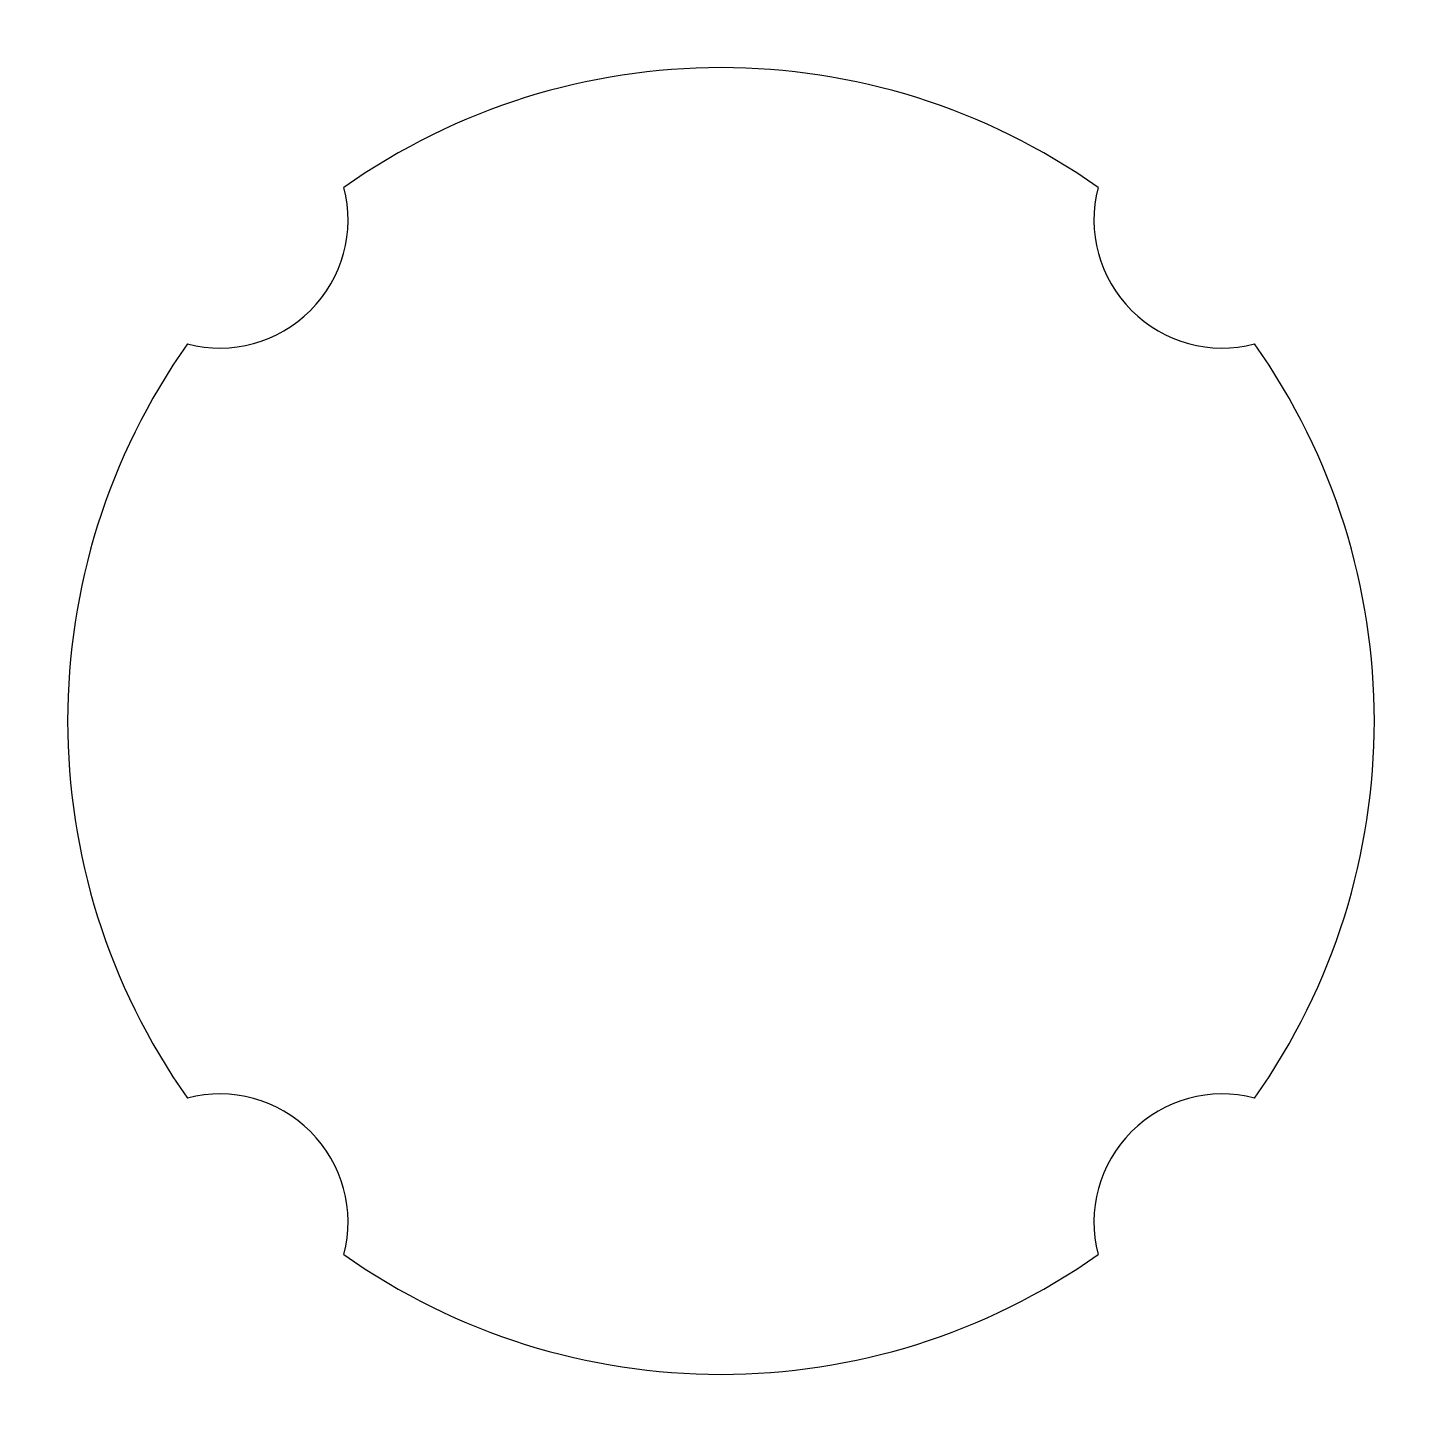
# Model space of a CAD drawing. Extents: x -28.7 to 28.7, y -28.7 to 28.7.
import ezdxf

# ---------------------------------------------------------------- set-up
doc = ezdxf.new("R2010")
doc.units = 0
doc.layers.get('0').update_dxf_attribs({"linetype": 'CONTINUOUS'})

msp = doc.modelspace()

# ---------------------------------------------------------------- linework, layer by layer
at = {"color": 7}
for points in [[(15.583223, 22.049098), (6.243032, 28.650289), (-6.243022, 28.650294), (-15.583218, 22.04911)], [(-16.96404, 16.964054), (-15.634099, 18.293994), (-15.108616, 20.229156), (-15.583218, 22.04911)], [(15.583223, 22.049098), (15.10862, 20.229143), (15.634103, 18.293981), (16.964044, 16.96404)], [(-22.049096, 15.583232), (-20.229141, 15.108631), (-18.29398, 15.634114), (-16.96404, 16.964054)], [(16.964044, 16.96404), (18.293985, 15.634099), (20.229147, 15.108616), (22.049102, 15.583219)], [(-22.049096, 15.583232), (-28.650293, 6.243036), (-28.650296, -6.243028), (-22.049102, -15.583227)], [(22.049114, -15.583222), (28.650298, -6.243026), (28.650293, 6.243028), (22.049102, 15.583219)], [(-16.964044, -16.964048), (-18.293985, -15.634107), (-20.229147, -15.108624), (-22.049102, -15.583227)], [(22.049114, -15.583222), (20.22916, -15.10862), (18.293998, -15.634103), (16.964058, -16.964044)], [(-15.583223, -22.049106), (-15.10862, -20.229151), (-15.634103, -18.293989), (-16.964044, -16.964048)], [(16.964058, -16.964044), (15.634118, -18.293984), (15.108635, -20.229145), (15.583236, -22.0491)], [(-15.583223, -22.049106), (-6.243024, -28.6503), (6.24304, -28.650297), (15.583236, -22.0491)]]:
    msp.add_open_spline(points, degree=3, dxfattribs=at)

doc.saveas('drawing.dxf')
